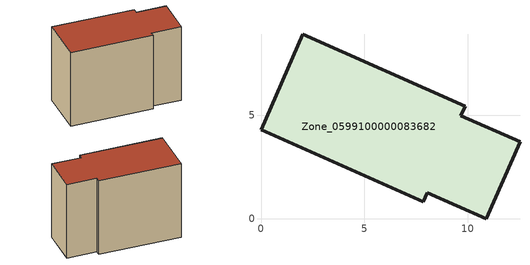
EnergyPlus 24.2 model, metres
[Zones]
Zone_0599100000083682
 floor ground (C_G): 9.67,4.96 12.52,3.71 10.89,0 8.04,1.25 7.85,0.82 0,4.28 2.02,8.9 9.87,5.44 z0
 wall outside (C_F): 2.02,8.9 0,4.28 7.85,0.82 8.04,1.25 10.89,0 12.52,3.71 9.67,4.96 9.87,5.44 2.02,8.9 z0:8.39
 roof outside (C_R): 9.67,4.96 9.87,5.44 2.02,8.9 0,4.28 7.85,0.82 8.04,1.25 10.89,0 12.52,3.71 z8.39
[BUILDING]
Pand.0599100000083682: North Axis=0; Terrain=City; Loads Convergence Tolerance Value=0.04; Temperature Convergence Tolerance Value=0.4; Solar Distribution=FullExterior; Maximum Number of Warmup Days=25; Minimum Number of Warmup Days=1
[Site:Location]
Rotterdam.The.Hague.AP_ZH_NLD Design_Conditions: Latitude=51.96; Longitude=4.45; Time Zone=1; Elevation=-4.5
[SITE:GROUNDTEMPERATURE:BUILDINGSURFACE]
18, 18, 18, 18, 18, 18, 18, 18, 18, 18, 18, 18
[MATERIAL] Thermal Absorptance=0.9; Solar Absorptance=0.7; Visible Absorptance=0.7
Name | Roughness | Thickness | Conductivity | Density | Specific Heat
G.TI.1946-1964 | MediumSmooth | 0.15 | 1 | 540 | 1210
F.TI.1946-1964 | Rough | 0.3 | 0.857143 | 1920 | 840
R.TI.1946-1964 | MediumRough | 0.2 | 0.277778 | 1500 | 1000
[CONSTRUCTION]
C_G: G.TI.1946-1964
C_F: F.TI.1946-1964
C_R: R.TI.1946-1964
[ZONE]
Zone_0599100000083682: Type=1; Multiplier=1; Ceiling Height=Autocalculate; Volume=Autocalculate; Floor Area=autocalculate; Part of Total Floor Area=Yes
[ZONEINFILTRATION:DESIGNFLOWRATE]
Infil_Zone_0599100000083682: Zone or ZoneList or Space or SpaceList=Zone_0599100000083682; Schedule=AlwaysOn; Design Flow Rate Calculation Method=Flow/Area; Flow Rate per Floor Area=0.003; Constant Term Coefficient=1; Temperature Term Coefficient=0; Velocity Term Coefficient=0; Velocity Squared Term Coefficient=0
[HVACTEMPLATE:ZONE:IDEALLOADSAIRSYSTEM]
Zone_0599100000083682: Maximum Heating Supply Air Temperature=50; Minimum Cooling Supply Air Temperature=13; Maximum Heating Supply Air Humidity Ratio=0.0156; Minimum Cooling Supply Air Humidity Ratio=0.0077; Heating Limit=NoLimit; Cooling Limit=NoLimit; Dehumidification Control Type=ConstantSensibleHeatRatio; Cooling Sensible Heat Ratio=0.7; Dehumidification Setpoint=60; Humidification Control Type=None; Humidification Setpoint=30; Outdoor Air Method=None; Outdoor Air Flow Rate per Person=0.00944; Outdoor Air Flow Rate per Zone Floor Area=0; Outdoor Air Flow Rate per Zone=0; Demand Controlled Ventilation Type=None; Outdoor Air Economizer Type=NoEconomizer; Heat Recovery Type=None; Sensible Heat Recovery Effectiveness=0.7; Latent Heat Recovery Effectiveness=0.65
[ZONECONTROL:THERMOSTAT]
ThermostatControl_Zone_0599100000083682: Zone or ZoneList=Zone_0599100000083682; Control Type Schedule=DualSetpointControlType; Control 1=Thermostat_Zone_0599100000083682; Temperature Difference Between Cutout And Setpoint=0
[THERMOSTATSETPOINT:DUALSETPOINT]
Thermostat_Zone_0599100000083682: Heating Setpoint Temperature Schedule=HeatingSetpoint_Zone_0599100000083682; Cooling Setpoint Temperature Schedule=CoolingSetpoint_Zone_0599100000083682
[SCHEDULE:COMPACT]
HeatingSetpoint_Zone_0599100000083682: Through: 12/31, For: AllDays, Until: 24:00, 21
CoolingSetpoint_Zone_0599100000083682: Through: 12/31, For: AllDays, Until: 24:00, 24
DualSetpointControlType: Through: 12/31, For: AllDays, Until: 24:00, 4
AlwaysOn: Through: 12/31, For: AllDays, Until: 24:00, 1
